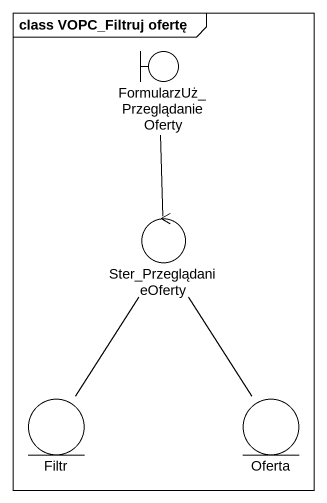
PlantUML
@startuml
mainframe class VOPC_Filtruj ofertę
boundary "FormularzUż_PrzeglądanieOferty" as FormularzUż
control Ster_PrzeglądanieOferty
entity Filtr
entity Oferta
FormularzUż -- Ster_PrzeglądanieOferty
Ster_PrzeglądanieOferty -- Filtr
Ster_PrzeglądanieOferty -- Oferta
@enduml
